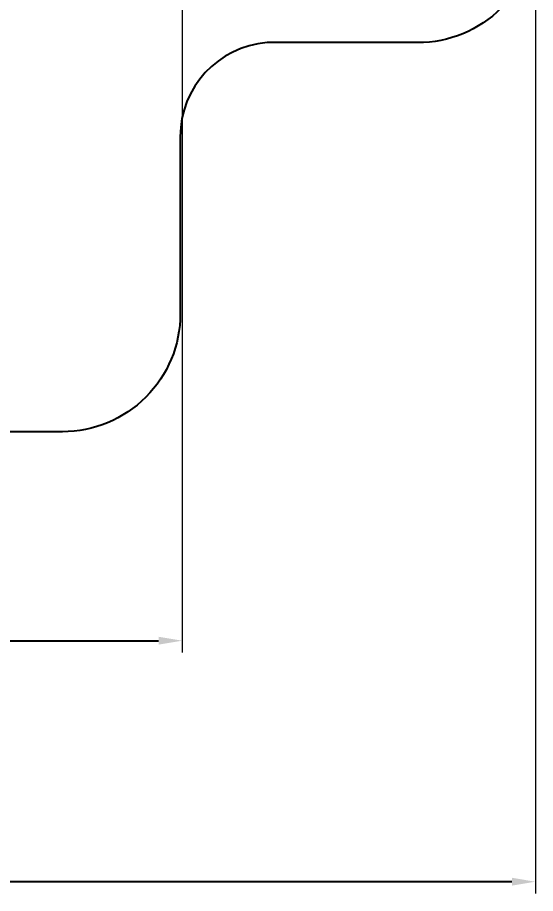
# Model space of a CAD drawing. Header units: millimetres. Extents: x -8939 to 8472, y -10604 to 8071.
# Drawn here: x 4074 to 8472, y -10604 to -3159 of the extents above; entities that cross this region are included whole.
import ezdxf

# ---------------------------------------------------------------- set-up
doc = ezdxf.new("R2010")
doc.units = ezdxf.units.MM
for name, color, linetype in [('DiKom', 7, 'Continuous'), ('DIKOM_РАЗМЕР_ЗОНА', 7, 'Continuous'), ('DIKOM_РАЗМЕР_ОБЪЕКТА', 7, 'Continuous')]:
    doc.layers.add(name, color=color, linetype=linetype)
doc.styles.add('style1', font='arial.ttf', dxfattribs={"width": 0.8})
doc.dimstyles.new('1-50', dxfattribs={"dimtxt": 300, "dimasz": 200, "dimexe": 100, "dimexo": 0, "dimgap": 100, "dimtad": 1, "dimdec": 0, "dimtxsty": 'style1', "dimcen": 0, "dimclrd": 7, "dimclre": 7, "dimadec": 1, "dimazin": 2, "dimtfac": 1, "dimtdec": 0, "dimtmove": 0, "dimatfit": 3, "dimfxl": 0, "dimlwd": 25, "dimlwe": 18, "dimarcsym": 0})

# ---------------------------------------------------------------- blocks, each defined once
blk = doc.blocks.new('*D11')
at = {"layer": 'Defpoints', "color": 0, "transparency": 16777216}
for p in [(-4909.4, 1993.3), (5472.2, -1149), (5472.2, -8455.4)]:
    blk.add_point(p, dxfattribs=at)
at = {"layer": 'DIKOM_РАЗМЕР_ОБЪЕКТА', "color": 7, "lineweight": 18, "transparency": 16777216}
for p, q in [((-4909.4, 1993.3), (-4909.4, -8555.4)), ((5472.2, -1149), (5472.2, -8555.4))]:
    blk.add_line(p, q, dxfattribs=at)
at = {"layer": 'DIKOM_РАЗМЕР_ОБЪЕКТА', "color": 7, "lineweight": 25, "transparency": 16777216}
blk.add_line((-4709.4, -8455.4), (5272.2, -8455.4), dxfattribs=at)
at = {"layer": 'DIKOM_РАЗМЕР_ОБЪЕКТА', "color": 7, "transparency": 16777216}
for points in [[(-4709.4, -8422), (-4709.4, -8488.7), (-4909.4, -8455.4)], [(5272.2, -8422), (5272.2, -8488.7), (5472.2, -8455.4)]]:
    blk.add_solid(points, dxfattribs=at)
at = {"layer": 'DIKOM_РАЗМЕР_ОБЪЕКТА', "color": 0, "transparency": 16777216, "insert": (1663.1, -8202.2), "char_height": 300, "attachment_point": 5, "style": 'style1'}
blk.add_mtext('10400', dxfattribs=at)
blk = doc.blocks.new('*D13')
at = {"layer": 'Defpoints', "color": 0, "transparency": 16777216}
for p in [(-7909.4, 1799), (8472.2, -1099.5), (-7909.4, -10503.8)]:
    blk.add_point(p, dxfattribs=at)
at = {"layer": 'DIKOM_РАЗМЕР_ЗОНА', "color": 7, "lineweight": 18, "transparency": 16777216}
for p, q in [((-7909.4, 1799), (-7909.4, -10603.8)), ((8472.2, -1099.5), (8472.2, -10603.8))]:
    blk.add_line(p, q, dxfattribs=at)
at = {"layer": 'DIKOM_РАЗМЕР_ЗОНА', "color": 7, "lineweight": 25, "transparency": 16777216}
blk.add_line((8272.2, -10503.8), (-7709.4, -10503.8), dxfattribs=at)
at = {"layer": 'DIKOM_РАЗМЕР_ЗОНА', "color": 7, "transparency": 16777216}
for points in [[(-7709.4, -10470.4), (-7709.4, -10537.1), (-7909.4, -10503.8)], [(8272.2, -10470.4), (8272.2, -10537.1), (8472.2, -10503.8)]]:
    blk.add_solid(points, dxfattribs=at)
at = {"layer": 'DIKOM_РАЗМЕР_ЗОНА', "color": 0, "transparency": 16777216, "insert": (1786.3, -10250.6), "char_height": 300, "attachment_point": 5, "style": 'style1'}
blk.add_mtext('16400', dxfattribs=at)

msp = doc.modelspace()

# ---------------------------------------------------------------- linework, layer by layer
at = {"layer": 'DiKom', "color": 3}
msp.add_lwpolyline([(8472.2, -2372.9, -0.414214), (7472.2, -3372.9), (6192.5, -3372.9, 0.391227), (5455.7, -4170.4), (5455.7, -5679.1, -0.414214), (4455.7, -6679.1), (-1463.5, -6679.1, -0.414214), (-2463.5, -5679.1), (-2463.5, -3051, 0.414214)], format="xyb", dxfattribs=at)

# ---------------------------------------------------------------- dimensions: what is measured, and where the dimension line sits
at = {"layer": 'DIKOM_РАЗМЕР_ЗОНА'}
dim = msp.add_linear_dim(base=(-7909.4, -10503.8), p1=(8472.2, -1099.5), p2=(-7909.4, 1799), text='16400', dimstyle='1-50', dxfattribs=at)
dim.commit()
dim.dimension.update_dxf_attribs({"geometry": '*D13', "text_midpoint": (1786.3, -10503.8), "dimtype": 160})
at = {"layer": 'DIKOM_РАЗМЕР_ОБЪЕКТА'}
dim = msp.add_linear_dim(base=(5472.2, -8455.4), p1=(-4909.4, 1993.3), p2=(5472.2, -1149), text='10400', dimstyle='1-50', dxfattribs=at)
dim.commit()
dim.dimension.update_dxf_attribs({"geometry": '*D11', "text_midpoint": (1663.1, -8455.4), "dimtype": 160})

doc.saveas('drawing.dxf')
